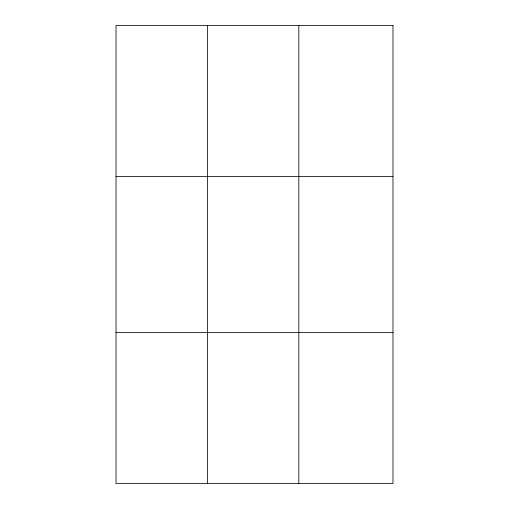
<?xml version="1.0" encoding="UTF-8"?>
<svg xmlns="http://www.w3.org/2000/svg" width="509" height="509" viewBox="0 0 509 509"><rect width="100%" height="100%" fill="white"/><g stroke="black" fill="none" stroke-linecap="round" stroke-linejoin="round"><path stroke-width="0.76" d="M207.417 483.55L207.417 25.45M298.815 483.55L298.815 25.45M116.02 176.623L392.98 176.623M116.02 332.377L392.98 332.377M392.98 25.45L392.98 483.55L116.02 483.55L116.02 25.45L392.98 25.45"/></g></svg>
